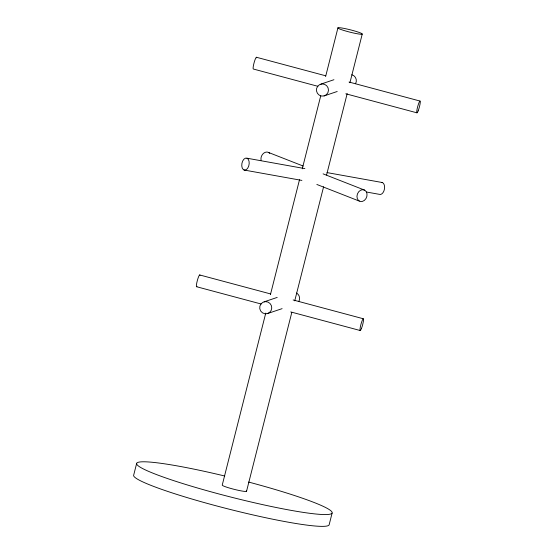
<?xml version="1.0" encoding="UTF-8"?>
<svg xmlns="http://www.w3.org/2000/svg" width="554" height="554" viewBox="0 0 554 554"><rect width="100%" height="100%" fill="white"/><g stroke="black" fill="none" stroke-linecap="round" stroke-linejoin="round"><path stroke-width="0.83" d="M136.693 463.248L133.708 475.048A100.856 9.494 14.2 0 0 227.022 508.648A100.856 9.494 14.2 0 0 329.118 524.901L332.102 513.108M265.761 313.1L222.244 485.075A12.548 1.177 14.2 0 0 235.443 489.653A12.548 1.177 14.2 0 0 246.281 490.892M270.428 294.645L299.513 179.718M302.269 168.811L320.738 95.821M325.62 76.528L337.933 27.873M246.551 491.273L291.764 312.588M294.735 300.85L323.605 186.753M326.576 175.009L347.171 93.64M349.927 82.733L362.24 34.078A12.548 1.177 14.2 0 0 344.484 28.489A12.548 1.177 14.2 0 0 343.535 30.359A12.548 1.177 14.2 0 0 362.24 34.078M320.828 84.139L333.937 79.721M324.083 95.918A6.115 6.025 71.4 0 0 326.673 85.704A6.115 6.025 71.4 0 0 316.611 88.467A6.115 6.025 71.4 0 0 324.083 95.918L337.199 91.5M264.099 301.833L277.208 297.415M267.353 313.619A6.115 6.025 71.4 0 0 269.943 303.398A6.115 6.025 71.4 0 0 259.881 306.161A6.115 6.025 71.4 0 0 267.353 313.619L282.104 308.647M246.973 158.209A6.115 3.636 -79.8 0 1 247.7 168.222A6.115 3.636 -79.8 0 1 241.766 165.895A6.115 3.636 -79.8 0 1 246.973 158.209L304.873 168.617M327.012 172.592L382.364 182.543M243.989 170.009L301.909 180.417M366.603 192.044L379.379 194.336A6.115 3.636 -79.8 0 0 384.462 189.004A6.115 3.636 -79.8 0 0 381.422 182.391M256.384 57.249L325.669 75.794M349.041 82.047L419.994 101.043M317.961 86.327L253.4 69.042A6.115 0.879 -75 0 1 254.314 61.944A6.115 0.879 -75 0 1 256.682 57.872M345.821 93.785L417.01 112.843M199.655 274.943L270.608 293.939M293.142 299.97L363.265 318.744M196.67 286.743L261.232 304.028M290.746 311.93L360.28 330.544M268.711 152.544L303.107 166.02M323.107 173.859L364.698 190.154A6.115 4.882 -68.6 0 1 364.366 200.416A6.115 4.882 -68.6 0 1 356.949 196.317A6.115 4.882 -68.6 0 1 364.698 190.154M316.84 184.461L359.311 201.102M351.811 74.742A6.115 6.025 71.4 0 1 355.578 83.675M248.635 482.063A100.856 9.494 14.2 0 1 315.766 514.001A100.856 9.494 14.2 0 1 150.549 472.195A100.856 9.494 14.2 0 1 224.758 476.018M261.079 160.217A6.115 4.882 -68.6 0 1 263.656 153.229A6.115 4.882 -68.6 0 1 269.729 153.34M196.975 286.46A6.115 0.879 -75 0 1 197.369 280.407A6.115 0.879 -75 0 1 199.952 275.567M296.542 293.045A6.115 6.025 71.4 0 1 298.841 301.376M418.145 110.876A6.115 0.879 -75 0 0 420.202 101.16A6.115 0.879 -75 0 0 417.155 108.792A6.115 0.879 -75 0 0 418.145 110.876M361.416 328.577A6.115 0.879 -75 0 0 363.472 318.862A6.115 0.879 -75 0 0 360.425 326.493A6.115 0.879 -75 0 0 361.416 328.577"/></g></svg>
